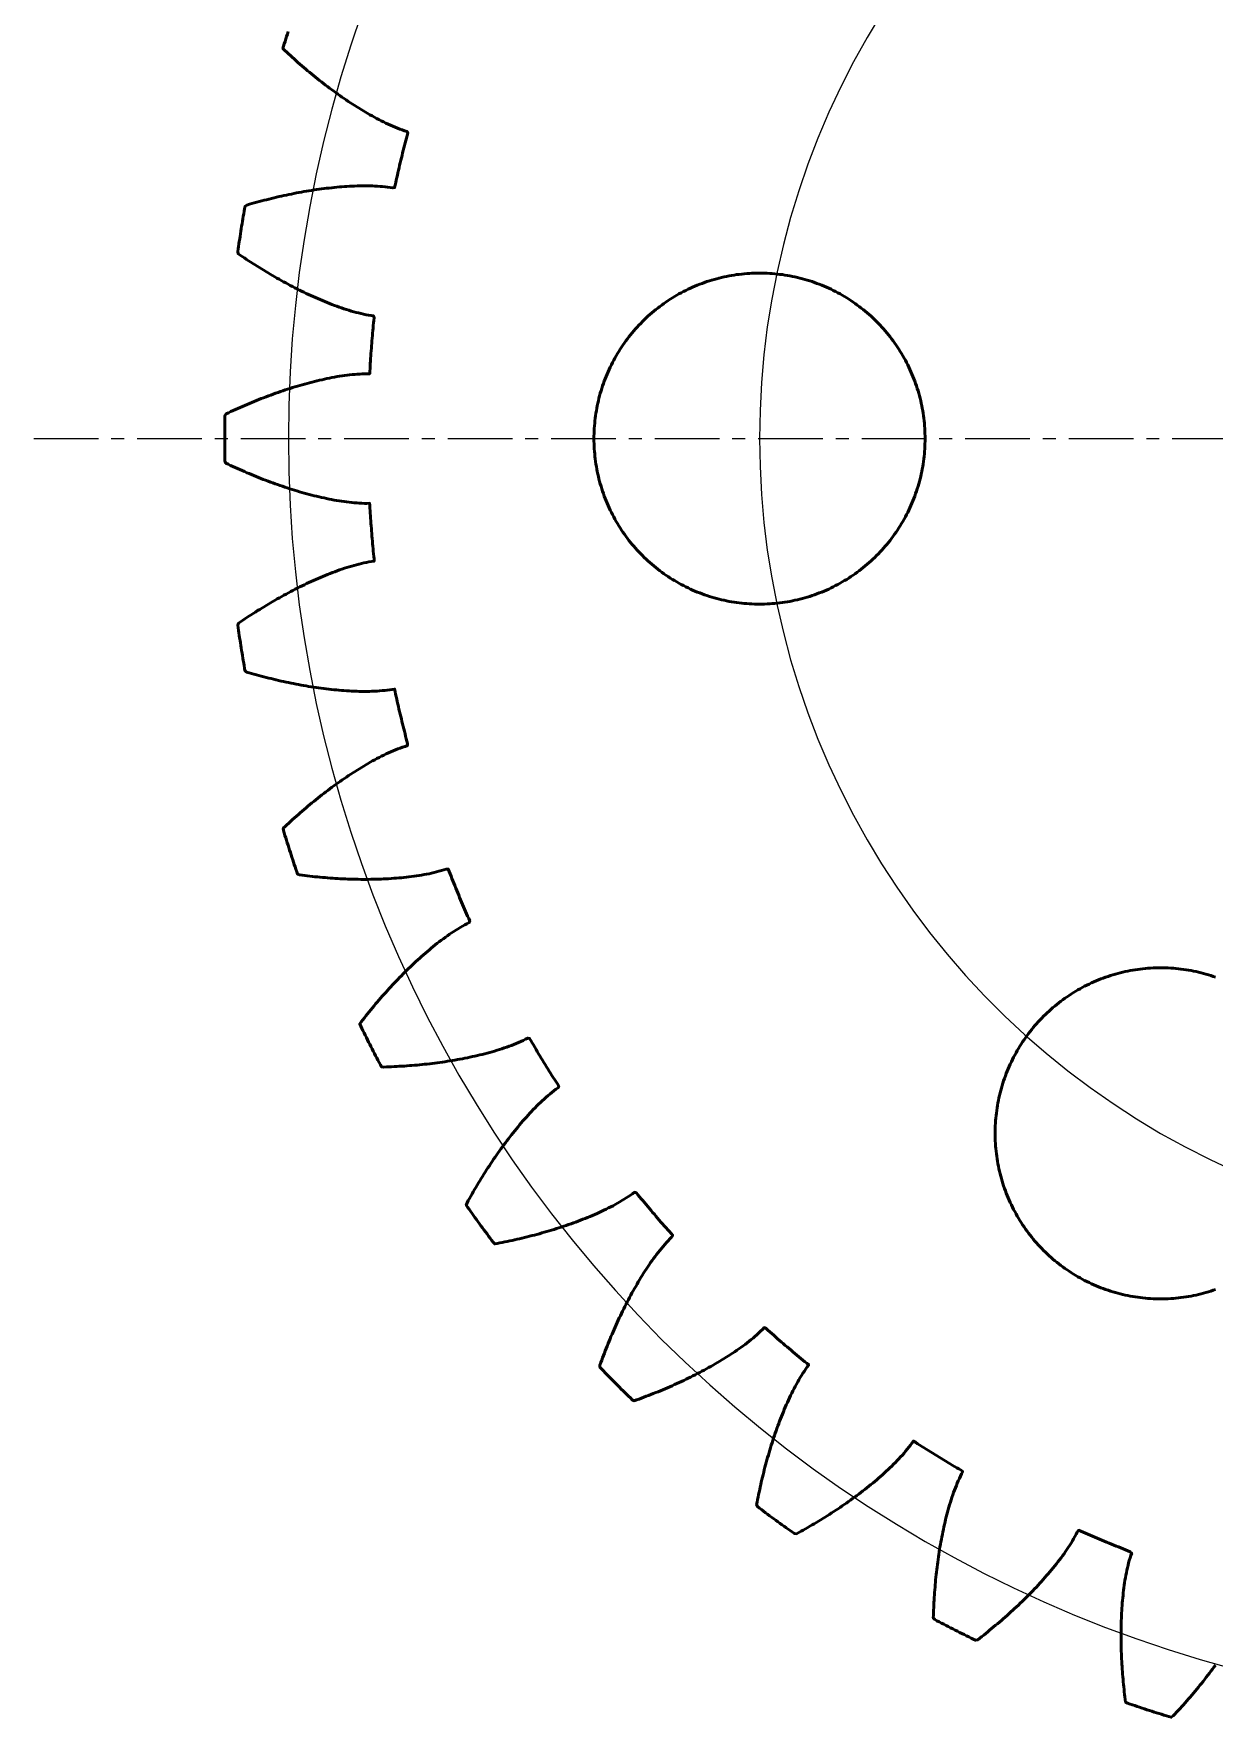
# Model space of a CAD drawing. Header units: millimetres. Extents: x 0 to 420, y 0 to 297.
# Drawn here: x 160 to 183.18, y 99.89 to 132.95 of the extents above; entities that cross this region are included whole.
import ezdxf

# ---------------------------------------------------------------- set-up
doc = ezdxf.new("R2010")
doc.units = ezdxf.units.MM
doc.linetypes.add('CENTER', pattern=[5.08, 3.175, -0.635, 0.635, -0.635])
doc.layers.add('AXIS', color=1, linetype='CENTER', lineweight=18)
doc.layers.add('VIS', color=7, linetype='CONTINUOUS', lineweight=50)

msp = doc.modelspace()

# ---------------------------------------------------------------- linework, layer by layer
at = {"layer": 'AXIS', "ltscale": 0.4}
for points in [[(166.434, 133.345), (166.224, 132.725), (166.03, 132.1), (165.852, 131.47), (165.691, 130.836), (165.546, 130.198), (165.419, 129.556), (165.308, 128.911), (165.214, 128.263), (165.137, 127.613), (165.077, 126.961), (165.034, 126.308), (165.009, 125.654), (165, 125), (165.009, 124.346), (165.034, 123.692), (165.077, 123.039), (165.137, 122.387), (165.214, 121.737), (165.308, 121.089), (165.419, 120.444), (165.546, 119.802), (165.691, 119.164), (165.852, 118.53), (166.03, 117.9), (166.224, 117.275), (166.434, 116.655), (166.66, 116.041), (166.903, 115.433), (167.161, 114.832), (167.435, 114.237), (167.725, 113.65), (168.03, 113.071), (168.349, 112.5), (168.684, 111.938), (169.033, 111.384), (169.397, 110.84), (169.775, 110.305), (170.166, 109.781), (170.571, 109.267), (170.99, 108.764), (171.421, 108.272), (171.866, 107.791), (172.322, 107.322), (172.791, 106.866), (173.272, 106.421), (173.764, 105.99), (174.267, 105.571), (174.781, 105.166), (175.305, 104.775), (175.84, 104.397), (176.384, 104.033), (176.938, 103.684), (177.5, 103.349), (178.071, 103.03), (178.65, 102.725), (179.237, 102.435), (179.832, 102.161), (180.433, 101.903), (181.041, 101.66), (181.655, 101.434), (182.275, 101.224), (182.9, 101.03), (183.53, 100.852)], [(176.643, 133.346), (176.36, 132.875), (176.094, 132.394), (175.844, 131.904), (175.612, 131.406), (175.397, 130.9), (175.2, 130.387), (175.021, 129.867), (174.86, 129.341), (174.718, 128.81), (174.594, 128.275), (174.489, 127.735), (174.403, 127.192), (174.336, 126.646), (174.288, 126.099), (174.26, 125.55), (174.25, 125), (174.26, 124.45), (174.288, 123.901), (174.336, 123.354), (174.403, 122.808), (174.489, 122.265), (174.594, 121.725), (174.718, 121.19), (174.86, 120.659), (175.021, 120.133), (175.2, 119.613), (175.397, 119.1), (175.612, 118.594), (175.844, 118.096), (176.094, 117.606), (176.36, 117.125), (176.643, 116.654), (176.943, 116.193), (177.258, 115.742), (177.589, 115.303), (177.935, 114.876), (178.295, 114.461), (178.67, 114.059), (179.059, 113.67), (179.461, 113.295), (179.876, 112.935), (180.303, 112.589), (180.742, 112.258), (181.193, 111.943), (181.654, 111.643), (182.125, 111.36), (182.606, 111.094), (183.096, 110.844), (183.594, 110.612)], [(160, 125), (220, 125)]]:
    msp.add_lwpolyline(points, dxfattribs=at)
at = {"layer": 'VIS'}
for points in [[(164.995, 132.99), (164.98, 132.942), (164.965, 132.894), (164.95, 132.847), (164.935, 132.799), (164.92, 132.751), (164.906, 132.703), (164.894, 132.656), (164.93, 132.622), (164.967, 132.588), (165.004, 132.554), (165.04, 132.52), (165.077, 132.486), (165.115, 132.453), (165.152, 132.419), (165.189, 132.386), (165.227, 132.353), (165.265, 132.321), (165.302, 132.288), (165.34, 132.255), (165.379, 132.223), (165.417, 132.191), (165.455, 132.159), (165.494, 132.127), (165.533, 132.096), (165.572, 132.065), (165.611, 132.033), (165.65, 132.003), (165.69, 131.972), (165.729, 131.941), (165.769, 131.911), (165.809, 131.881), (165.849, 131.851), (165.89, 131.822), (165.93, 131.792), (165.971, 131.763), (166.011, 131.734), (166.052, 131.705), (166.094, 131.677), (166.135, 131.649), (166.176, 131.621), (166.218, 131.593), (166.26, 131.566), (166.302, 131.539), (166.344, 131.512), (166.387, 131.486), (166.429, 131.46), (166.472, 131.434), (166.515, 131.408), (166.558, 131.383), (166.602, 131.358), (166.645, 131.334), (166.689, 131.309), (166.733, 131.286), (166.777, 131.262), (166.822, 131.24), (166.867, 131.218), (166.912, 131.196), (166.957, 131.175), (167.003, 131.154), (167.048, 131.134), (167.094, 131.115), (167.141, 131.096), (167.188, 131.078), (167.234, 131.061), (167.282, 131.044), (167.33, 131.03), (167.343, 130.997), (167.33, 130.949), (167.317, 130.9), (167.305, 130.852), (167.292, 130.804), (167.28, 130.755), (167.268, 130.707), (167.256, 130.658), (167.244, 130.61), (167.232, 130.561), (167.22, 130.513), (167.208, 130.464), (167.197, 130.415), (167.185, 130.367), (167.174, 130.318), (167.162, 130.269), (167.151, 130.22), (167.14, 130.172), (167.129, 130.123), (167.118, 130.074), (167.108, 130.025), (167.097, 129.976), (167.086, 129.928), (167.048, 129.922), (166.998, 129.93), (166.949, 129.937), (166.899, 129.943), (166.849, 129.947), (166.8, 129.952), (166.75, 129.955), (166.7, 129.958), (166.65, 129.96), (166.6, 129.962), (166.55, 129.963), (166.5, 129.963), (166.45, 129.963), (166.4, 129.962), (166.35, 129.961), (166.3, 129.959), (166.25, 129.957), (166.2, 129.954), (166.15, 129.951), (166.1, 129.948), (166.05, 129.944), (166.001, 129.94), (165.951, 129.935), (165.901, 129.931), (165.851, 129.926), (165.802, 129.92), (165.752, 129.914), (165.702, 129.908), (165.653, 129.902), (165.603, 129.895), (165.554, 129.888), (165.504, 129.881), (165.455, 129.873), (165.405, 129.865), (165.356, 129.857), (165.307, 129.849), (165.258, 129.84), (165.208, 129.831), (165.159, 129.822), (165.11, 129.812), (165.061, 129.802), (165.012, 129.792), (164.963, 129.782), (164.914, 129.772), (164.865, 129.761), (164.817, 129.75), (164.768, 129.739), (164.719, 129.727), (164.671, 129.715), (164.622, 129.703), (164.574, 129.691), (164.525, 129.679), (164.477, 129.666), (164.429, 129.653), (164.38, 129.64), (164.332, 129.627), (164.284, 129.613), (164.236, 129.6), (164.188, 129.586), (164.15, 129.563), (164.141, 129.514), (164.132, 129.464), (164.124, 129.415), (164.116, 129.366), (164.107, 129.317), (164.099, 129.267), (164.091, 129.218), (164.083, 129.169), (164.075, 129.119), (164.067, 129.07), (164.06, 129.02), (164.052, 128.971), (164.045, 128.922), (164.037, 128.872), (164.03, 128.823), (164.023, 128.773), (164.015, 128.724), (164.008, 128.674), (164.013, 128.63), (164.054, 128.601), (164.095, 128.573), (164.137, 128.546), (164.179, 128.518), (164.22, 128.491), (164.262, 128.463), (164.304, 128.436), (164.347, 128.409), (164.389, 128.383), (164.431, 128.356), (164.474, 128.33), (164.517, 128.304), (164.559, 128.278), (164.602, 128.252), (164.645, 128.227), (164.688, 128.202), (164.732, 128.177), (164.775, 128.152), (164.819, 128.127), (164.862, 128.103), (164.906, 128.079), (164.95, 128.055), (164.994, 128.031), (165.038, 128.008), (165.083, 127.985), (165.127, 127.962), (165.172, 127.939), (165.216, 127.917), (165.261, 127.895), (165.306, 127.873), (165.351, 127.851), (165.397, 127.83), (165.442, 127.809), (165.487, 127.788), (165.533, 127.768), (165.579, 127.748), (165.625, 127.728), (165.671, 127.709), (165.717, 127.69), (165.763, 127.671), (165.81, 127.652), (165.856, 127.634), (165.903, 127.616), (165.95, 127.599), (165.997, 127.582), (166.044, 127.566), (166.092, 127.55), (166.139, 127.534), (166.187, 127.52), (166.235, 127.505), (166.283, 127.492), (166.331, 127.479), (166.38, 127.466), (166.428, 127.454), (166.477, 127.443), (166.526, 127.433), (166.575, 127.423), (166.624, 127.415), (166.674, 127.409), (166.683, 127.37), (166.678, 127.321), (166.673, 127.271), (166.668, 127.221), (166.663, 127.171), (166.659, 127.121), (166.654, 127.072), (166.65, 127.022), (166.646, 126.972), (166.641, 126.922), (166.637, 126.872), (166.633, 126.822), (166.63, 126.773), (166.626, 126.723), (166.622, 126.673), (166.619, 126.623), (166.615, 126.573), (166.612, 126.523), (166.609, 126.473), (166.606, 126.423), (166.603, 126.374), (166.6, 126.324), (166.597, 126.274), (166.552, 126.272), (166.502, 126.271), (166.452, 126.27), (166.402, 126.267), (166.352, 126.264), (166.302, 126.261), (166.252, 126.256), (166.202, 126.251), (166.153, 126.245), (166.103, 126.239), (166.054, 126.232), (166.004, 126.224), (165.955, 126.216), (165.906, 126.208), (165.856, 126.198), (165.807, 126.189), (165.758, 126.179), (165.71, 126.168), (165.661, 126.157), (165.612, 126.146), (165.563, 126.135), (165.515, 126.123), (165.466, 126.11), (165.418, 126.098), (165.37, 126.085), (165.321, 126.072), (165.273, 126.058), (165.225, 126.044), (165.177, 126.03), (165.129, 126.016), (165.082, 126.001), (165.034, 125.986), (164.986, 125.971), (164.939, 125.955), (164.891, 125.939), (164.844, 125.923), (164.797, 125.907), (164.75, 125.89), (164.703, 125.873), (164.656, 125.856), (164.609, 125.839), (164.562, 125.821), (164.515, 125.803), (164.469, 125.785), (164.422, 125.767), (164.376, 125.749), (164.329, 125.73), (164.283, 125.711), (164.237, 125.692), (164.191, 125.672), (164.145, 125.652), (164.099, 125.633), (164.053, 125.612), (164.007, 125.592), (163.962, 125.572), (163.916, 125.551), (163.871, 125.53), (163.826, 125.509), (163.78, 125.488), (163.754, 125.454), (163.753, 125.404), (163.752, 125.354), (163.752, 125.304), (163.751, 125.254), (163.751, 125.204), (163.75, 125.154), (163.75, 125.104), (163.75, 125.054), (163.75, 125.004), (163.75, 124.954), (163.75, 124.904), (163.75, 124.854), (163.751, 124.804), (163.751, 124.754), (163.752, 124.704), (163.752, 124.654), (163.753, 124.604), (163.754, 124.554), (163.773, 124.516), (163.818, 124.495), (163.863, 124.473), (163.909, 124.453), (163.954, 124.432), (164, 124.411), (164.045, 124.391), (164.091, 124.371), (164.137, 124.351), (164.183, 124.331), (164.229, 124.312), (164.275, 124.292), (164.322, 124.273), (164.368, 124.255), (164.414, 124.236), (164.461, 124.218), (164.507, 124.2), (164.554, 124.182), (164.601, 124.164), (164.648, 124.147), (164.695, 124.129), (164.742, 124.112), (164.789, 124.096), (164.836, 124.079), (164.883, 124.063), (164.931, 124.047), (164.978, 124.032), (165.026, 124.016), (165.074, 124.001), (165.121, 123.987), (165.169, 123.972), (165.217, 123.958), (165.265, 123.944), (165.313, 123.93), (165.362, 123.917), (165.41, 123.904), (165.458, 123.892), (165.507, 123.879), (165.555, 123.867), (165.604, 123.856), (165.653, 123.844), (165.701, 123.834), (165.75, 123.823), (165.799, 123.813), (165.848, 123.803), (165.897, 123.794), (165.947, 123.785), (165.996, 123.777), (166.045, 123.769), (166.095, 123.762), (166.144, 123.756), (166.194, 123.75), (166.244, 123.745), (166.294, 123.74), (166.343, 123.736), (166.393, 123.733), (166.443, 123.731), (166.493, 123.729), (166.543, 123.728), (166.593, 123.731), (166.599, 123.685), (166.602, 123.635), (166.605, 123.585), (166.608, 123.535), (166.612, 123.485), (166.615, 123.435), (166.618, 123.385), (166.622, 123.335), (166.625, 123.286), (166.629, 123.236), (166.633, 123.186), (166.637, 123.136), (166.641, 123.086), (166.645, 123.036), (166.649, 122.987), (166.653, 122.937), (166.658, 122.887), (166.663, 122.837), (166.667, 122.787), (166.672, 122.738), (166.677, 122.688), (166.682, 122.638), (166.682, 122.592), (166.633, 122.587), (166.583, 122.578), (166.534, 122.569), (166.485, 122.558), (166.437, 122.547), (166.388, 122.536), (166.339, 122.524), (166.291, 122.511), (166.243, 122.497), (166.195, 122.483), (166.147, 122.468), (166.1, 122.453), (166.052, 122.437), (166.005, 122.421), (165.958, 122.404), (165.911, 122.387), (165.864, 122.369), (165.818, 122.351), (165.771, 122.332), (165.725, 122.314), (165.679, 122.295), (165.633, 122.275), (165.587, 122.255), (165.541, 122.235), (165.495, 122.215), (165.45, 122.194), (165.404, 122.173), (165.359, 122.152), (165.314, 122.131), (165.269, 122.109), (165.224, 122.087), (165.179, 122.065), (165.135, 122.042), (165.09, 122.019), (165.046, 121.996), (165.002, 121.973), (164.957, 121.949), (164.913, 121.925), (164.87, 121.901), (164.826, 121.877), (164.782, 121.852), (164.739, 121.827), (164.696, 121.802), (164.652, 121.777), (164.609, 121.752), (164.566, 121.726), (164.524, 121.7), (164.481, 121.674), (164.438, 121.648), (164.396, 121.622), (164.354, 121.595), (164.311, 121.568), (164.269, 121.541), (164.227, 121.514), (164.186, 121.487), (164.144, 121.459), (164.102, 121.431), (164.061, 121.403), (164.02, 121.375), (164.007, 121.334), (164.014, 121.285), (164.021, 121.235), (164.029, 121.186), (164.036, 121.136), (164.043, 121.087), (164.051, 121.037), (164.058, 120.988), (164.066, 120.938), (164.074, 120.889), (164.082, 120.84), (164.09, 120.79), (164.098, 120.741), (164.106, 120.692), (164.114, 120.642), (164.123, 120.593), (164.131, 120.544), (164.14, 120.495), (164.148, 120.445), (164.18, 120.417), (164.228, 120.403), (164.276, 120.389), (164.324, 120.375), (164.372, 120.362), (164.42, 120.349), (164.469, 120.336), (164.517, 120.323), (164.566, 120.311), (164.614, 120.299), (164.663, 120.287), (164.711, 120.275), (164.76, 120.263), (164.809, 120.252), (164.857, 120.241), (164.906, 120.23), (164.955, 120.22), (165.004, 120.209), (165.053, 120.199), (165.102, 120.189), (165.151, 120.18), (165.2, 120.171), (165.249, 120.161), (165.299, 120.153), (165.348, 120.144), (165.397, 120.136), (165.446, 120.128), (165.496, 120.12), (165.545, 120.113), (165.595, 120.106), (165.644, 120.099), (165.694, 120.093), (165.744, 120.087), (165.793, 120.081), (165.843, 120.075), (165.893, 120.07), (165.942, 120.065), (165.992, 120.061), (166.042, 120.057), (166.092, 120.053), (166.142, 120.049), (166.192, 120.046), (166.242, 120.044), (166.292, 120.041), (166.342, 120.039), (166.392, 120.038), (166.442, 120.037), (166.492, 120.037), (166.542, 120.037), (166.592, 120.038), (166.641, 120.039), (166.691, 120.042), (166.741, 120.044), (166.791, 120.048), (166.841, 120.052), (166.891, 120.057), (166.941, 120.062), (166.99, 120.068), (167.04, 120.076), (167.085, 120.081), (167.095, 120.032), (167.106, 119.983), (167.117, 119.934), (167.127, 119.885), (167.138, 119.836), (167.149, 119.788), (167.161, 119.739), (167.172, 119.69), (167.183, 119.642), (167.195, 119.593), (167.206, 119.544), (167.218, 119.496), (167.23, 119.447), (167.242, 119.398), (167.254, 119.35), (167.266, 119.301), (167.278, 119.253), (167.29, 119.204), (167.303, 119.156), (167.315, 119.108), (167.328, 119.059), (167.341, 119.011), (167.338, 118.972), (167.29, 118.958), (167.242, 118.942), (167.195, 118.925), (167.149, 118.907), (167.102, 118.888), (167.056, 118.869), (167.01, 118.849), (166.965, 118.829), (166.919, 118.808), (166.874, 118.786), (166.829, 118.764), (166.785, 118.741), (166.74, 118.718), (166.696, 118.695), (166.652, 118.671), (166.609, 118.646), (166.565, 118.621), (166.522, 118.596), (166.479, 118.571), (166.436, 118.545), (166.394, 118.519), (166.351, 118.492), (166.309, 118.465), (166.267, 118.438), (166.225, 118.411), (166.183, 118.384), (166.142, 118.356), (166.101, 118.328), (166.059, 118.299), (166.018, 118.271), (165.977, 118.242), (165.937, 118.213), (165.896, 118.183), (165.856, 118.154), (165.816, 118.124), (165.776, 118.094), (165.736, 118.064), (165.696, 118.033), (165.657, 118.003), (165.618, 117.972), (165.578, 117.941), (165.539, 117.909), (165.501, 117.878), (165.462, 117.846), (165.423, 117.814), (165.385, 117.782), (165.347, 117.75), (165.309, 117.718), (165.271, 117.685), (165.233, 117.652), (165.196, 117.619), (165.158, 117.586), (165.121, 117.553), (165.084, 117.519), (165.047, 117.486), (165.01, 117.452), (164.973, 117.418), (164.937, 117.384), (164.9, 117.35), (164.903, 117.305), (164.918, 117.257), (164.933, 117.209), (164.948, 117.161), (164.963, 117.114), (164.978, 117.066), (164.993, 117.018), (165.008, 116.971), (165.023, 116.923), (165.039, 116.876), (165.054, 116.828), (165.07, 116.781), (165.086, 116.733), (165.102, 116.686), (165.117, 116.638), (165.133, 116.591), (165.149, 116.544), (165.166, 116.496), (165.182, 116.449), (165.223, 116.433), (165.273, 116.426), (165.323, 116.42), (165.372, 116.415), (165.422, 116.409), (165.472, 116.404), (165.521, 116.399), (165.571, 116.394), (165.621, 116.389), (165.671, 116.385), (165.721, 116.38), (165.77, 116.376), (165.82, 116.373), (165.87, 116.369), (165.92, 116.366), (165.97, 116.363), (166.02, 116.36), (166.07, 116.358), (166.12, 116.355), (166.17, 116.353), (166.22, 116.352), (166.27, 116.35), (166.32, 116.349), (166.37, 116.348), (166.42, 116.347), (166.47, 116.347), (166.52, 116.347), (166.57, 116.347), (166.62, 116.348), (166.67, 116.349), (166.72, 116.35), (166.77, 116.351), (166.82, 116.353), (166.87, 116.355), (166.919, 116.357), (166.969, 116.36), (167.019, 116.363), (167.069, 116.367), (167.119, 116.37), (167.169, 116.374), (167.219, 116.379), (167.268, 116.384), (167.318, 116.389), (167.368, 116.394), (167.418, 116.401), (167.467, 116.407), (167.517, 116.414), (167.566, 116.422), (167.615, 116.43), (167.665, 116.439), (167.714, 116.448), (167.763, 116.458), (167.812, 116.469), (167.86, 116.48), (167.909, 116.492), (167.957, 116.505), (168.005, 116.518), (168.053, 116.532), (168.101, 116.548), (168.139, 116.548), (168.158, 116.502), (168.176, 116.455), (168.194, 116.409), (168.212, 116.362), (168.231, 116.316), (168.249, 116.269), (168.268, 116.223), (168.287, 116.176), (168.306, 116.13), (168.325, 116.084), (168.344, 116.038), (168.363, 115.991), (168.382, 115.945), (168.402, 115.899), (168.421, 115.853), (168.441, 115.807), (168.46, 115.761), (168.48, 115.715), (168.5, 115.669), (168.52, 115.623), (168.54, 115.578), (168.56, 115.532), (168.552, 115.497), (168.507, 115.476), (168.463, 115.452), (168.419, 115.428), (168.376, 115.403), (168.333, 115.377), (168.29, 115.351), (168.248, 115.324), (168.206, 115.296), (168.165, 115.268), (168.124, 115.24), (168.083, 115.211), (168.043, 115.182), (168.002, 115.152), (167.963, 115.121), (167.923, 115.091), (167.884, 115.06), (167.845, 115.028), (167.806, 114.997), (167.768, 114.965), (167.73, 114.932), (167.692, 114.9), (167.654, 114.867), (167.617, 114.834), (167.579, 114.801), (167.542, 114.767), (167.505, 114.733), (167.469, 114.699), (167.432, 114.665), (167.396, 114.631), (167.36, 114.596), (167.324, 114.561), (167.289, 114.526), (167.253, 114.49), (167.218, 114.455), (167.183, 114.419), (167.148, 114.383), (167.114, 114.347), (167.079, 114.311), (167.045, 114.274), (167.011, 114.238), (166.978, 114.201), (166.944, 114.164), (166.911, 114.126), (166.877, 114.089), (166.844, 114.052), (166.811, 114.014), (166.779, 113.976), (166.746, 113.938), (166.714, 113.9), (166.682, 113.862), (166.65, 113.823), (166.618, 113.784), (166.587, 113.746), (166.555, 113.707), (166.524, 113.668), (166.493, 113.629), (166.462, 113.589), (166.431, 113.55), (166.401, 113.51), (166.42, 113.466), (166.442, 113.421), (166.464, 113.376), (166.486, 113.331), (166.508, 113.286), (166.531, 113.242), (166.553, 113.197), (166.576, 113.152), (166.598, 113.108), (166.621, 113.063), (166.644, 113.019), (166.667, 112.974), (166.69, 112.93), (166.713, 112.885), (166.736, 112.841), (166.759, 112.797), (166.782, 112.752), (166.806, 112.708), (166.829, 112.664), (166.877, 112.662), (166.927, 112.664), (166.977, 112.666), (167.027, 112.668), (167.077, 112.67), (167.127, 112.673), (167.177, 112.676), (167.227, 112.679), (167.277, 112.682), (167.327, 112.685), (167.377, 112.689), (167.426, 112.693), (167.476, 112.697), (167.526, 112.701), (167.576, 112.706), (167.626, 112.711), (167.675, 112.716), (167.725, 112.721), (167.775, 112.727), (167.824, 112.733), (167.874, 112.739), (167.924, 112.746), (167.973, 112.752), (168.023, 112.759), (168.072, 112.766), (168.122, 112.774), (168.171, 112.782), (168.22, 112.79), (168.27, 112.798), (168.319, 112.807), (168.368, 112.816), (168.417, 112.825), (168.466, 112.835), (168.515, 112.845), (168.564, 112.855), (168.613, 112.866), (168.662, 112.876), (168.711, 112.888), (168.759, 112.899), (168.808, 112.911), (168.856, 112.923), (168.905, 112.936), (168.953, 112.949), (169.001, 112.962), (169.049, 112.976), (169.097, 112.991), (169.145, 113.005), (169.192, 113.021), (169.24, 113.037), (169.287, 113.053), (169.334, 113.07), (169.381, 113.088), (169.427, 113.106), (169.474, 113.125), (169.52, 113.144), (169.565, 113.165), (169.611, 113.185), (169.656, 113.207), (169.7, 113.231), (169.735, 113.225), (169.76, 113.182), (169.786, 113.139), (169.811, 113.096), (169.836, 113.052), (169.862, 113.009), (169.887, 112.967), (169.913, 112.924), (169.939, 112.881), (169.965, 112.838), (169.991, 112.795), (170.017, 112.753), (170.043, 112.71), (170.069, 112.668), (170.096, 112.625), (170.122, 112.583), (170.149, 112.54), (170.175, 112.498), (170.202, 112.456), (170.229, 112.413), (170.256, 112.371), (170.283, 112.329), (170.31, 112.287), (170.295, 112.254), (170.254, 112.226), (170.214, 112.195), (170.175, 112.164), (170.136, 112.132), (170.098, 112.1), (170.06, 112.068), (170.023, 112.034), (169.986, 112.001), (169.95, 111.966), (169.914, 111.932), (169.878, 111.897), (169.843, 111.861), (169.808, 111.825), (169.773, 111.789), (169.739, 111.753), (169.705, 111.716), (169.672, 111.679), (169.639, 111.641), (169.606, 111.604), (169.573, 111.566), (169.541, 111.528), (169.509, 111.489), (169.477, 111.451), (169.445, 111.412), (169.414, 111.373), (169.383, 111.334), (169.352, 111.295), (169.321, 111.255), (169.291, 111.215), (169.261, 111.175), (169.231, 111.135), (169.202, 111.095), (169.172, 111.054), (169.143, 111.014), (169.114, 110.973), (169.086, 110.932), (169.057, 110.891), (169.029, 110.85), (169.001, 110.808), (168.973, 110.767), (168.946, 110.725), (168.918, 110.683), (168.891, 110.641), (168.864, 110.599), (168.837, 110.557), (168.811, 110.514), (168.785, 110.472), (168.759, 110.429), (168.733, 110.386), (168.707, 110.343), (168.681, 110.3), (168.656, 110.257), (168.631, 110.214), (168.606, 110.171), (168.581, 110.127), (168.557, 110.084), (168.533, 110.04), (168.508, 109.996), (168.491, 109.953), (168.52, 109.912), (168.548, 109.871), (168.577, 109.83), (168.606, 109.789), (168.635, 109.748), (168.664, 109.708), (168.693, 109.667), (168.723, 109.627), (168.752, 109.586), (168.781, 109.546), (168.811, 109.505), (168.84, 109.465), (168.87, 109.425), (168.9, 109.385), (168.93, 109.344), (168.959, 109.304), (168.989, 109.264), (169.019, 109.224), (169.052, 109.19), (169.101, 109.199), (169.15, 109.208), (169.199, 109.218), (169.248, 109.228), (169.297, 109.238), (169.346, 109.248), (169.395, 109.259), (169.443, 109.27), (169.492, 109.281), (169.541, 109.292), (169.59, 109.304), (169.638, 109.315), (169.687, 109.327), (169.735, 109.339), (169.784, 109.352), (169.832, 109.364), (169.88, 109.377), (169.929, 109.39), (169.977, 109.404), (170.025, 109.417), (170.073, 109.431), (170.121, 109.445), (170.169, 109.46), (170.217, 109.474), (170.264, 109.489), (170.312, 109.505), (170.359, 109.52), (170.407, 109.536), (170.454, 109.552), (170.501, 109.568), (170.549, 109.585), (170.596, 109.602), (170.643, 109.619), (170.689, 109.637), (170.736, 109.654), (170.783, 109.673), (170.829, 109.691), (170.876, 109.71), (170.922, 109.729), (170.968, 109.748), (171.014, 109.768), (171.06, 109.788), (171.105, 109.808), (171.151, 109.829), (171.196, 109.851), (171.241, 109.872), (171.286, 109.895), (171.33, 109.917), (171.375, 109.94), (171.419, 109.964), (171.462, 109.988), (171.506, 110.013), (171.549, 110.039), (171.592, 110.065), (171.634, 110.091), (171.676, 110.118), (171.717, 110.146), (171.759, 110.175), (171.798, 110.205), (171.832, 110.193), (171.864, 110.154), (171.896, 110.116), (171.927, 110.077), (171.959, 110.039), (171.991, 110), (172.023, 109.962), (172.055, 109.923), (172.088, 109.885), (172.12, 109.847), (172.152, 109.809), (172.185, 109.771), (172.217, 109.733), (172.25, 109.695), (172.282, 109.657), (172.315, 109.619), (172.348, 109.582), (172.381, 109.544), (172.414, 109.506), (172.447, 109.469), (172.48, 109.432), (172.514, 109.394), (172.547, 109.357), (172.525, 109.323), (172.489, 109.288), (172.455, 109.251), (172.421, 109.214), (172.388, 109.177), (172.356, 109.139), (172.323, 109.101), (172.292, 109.062), (172.261, 109.023), (172.23, 108.983), (172.2, 108.943), (172.17, 108.903), (172.141, 108.863), (172.112, 108.822), (172.084, 108.781), (172.056, 108.739), (172.029, 108.697), (172.001, 108.655), (171.974, 108.613), (171.948, 108.571), (171.922, 108.528), (171.896, 108.486), (171.87, 108.443), (171.845, 108.4), (171.82, 108.356), (171.795, 108.313), (171.77, 108.269), (171.746, 108.226), (171.722, 108.182), (171.698, 108.138), (171.675, 108.093), (171.652, 108.049), (171.629, 108.005), (171.606, 107.96), (171.584, 107.915), (171.562, 107.871), (171.54, 107.826), (171.518, 107.78), (171.497, 107.735), (171.476, 107.69), (171.455, 107.645), (171.434, 107.599), (171.414, 107.553), (171.394, 107.508), (171.374, 107.462), (171.354, 107.416), (171.334, 107.37), (171.315, 107.324), (171.296, 107.277), (171.277, 107.231), (171.259, 107.185), (171.24, 107.138), (171.222, 107.092), (171.204, 107.045), (171.186, 106.998), (171.169, 106.952), (171.151, 106.905), (171.134, 106.858), (171.117, 106.811), (171.116, 106.767), (171.151, 106.731), (171.185, 106.695), (171.22, 106.659), (171.255, 106.624), (171.29, 106.588), (171.325, 106.552), (171.361, 106.517), (171.396, 106.481), (171.431, 106.446), (171.466, 106.41), (171.502, 106.375), (171.537, 106.34), (171.573, 106.305), (171.609, 106.27), (171.644, 106.235), (171.68, 106.2), (171.716, 106.165), (171.752, 106.13), (171.791, 106.11), (171.838, 106.127), (171.885, 106.144), (171.932, 106.161), (171.979, 106.179), (172.026, 106.197), (172.072, 106.214), (172.119, 106.233), (172.165, 106.251), (172.212, 106.269), (172.258, 106.288), (172.304, 106.307), (172.351, 106.326), (172.397, 106.346), (172.443, 106.365), (172.488, 106.385), (172.534, 106.405), (172.58, 106.426), (172.626, 106.446), (172.671, 106.467), (172.716, 106.488), (172.762, 106.509), (172.807, 106.531), (172.852, 106.553), (172.897, 106.575), (172.941, 106.597), (172.986, 106.619), (173.031, 106.642), (173.075, 106.665), (173.119, 106.689), (173.163, 106.712), (173.207, 106.736), (173.251, 106.76), (173.295, 106.785), (173.338, 106.809), (173.382, 106.834), (173.425, 106.859), (173.468, 106.885), (173.51, 106.911), (173.553, 106.937), (173.596, 106.963), (173.638, 106.99), (173.68, 107.017), (173.722, 107.045), (173.763, 107.072), (173.805, 107.1), (173.846, 107.129), (173.886, 107.158), (173.927, 107.188), (173.967, 107.217), (174.006, 107.248), (174.046, 107.279), (174.085, 107.31), (174.123, 107.342), (174.161, 107.374), (174.199, 107.407), (174.236, 107.441), (174.272, 107.475), (174.309, 107.51), (174.342, 107.547), (174.379, 107.527), (174.416, 107.494), (174.453, 107.461), (174.491, 107.428), (174.528, 107.395), (174.566, 107.362), (174.604, 107.329), (174.641, 107.296), (174.679, 107.263), (174.717, 107.231), (174.755, 107.198), (174.793, 107.166), (174.831, 107.133), (174.869, 107.101), (174.907, 107.069), (174.946, 107.037), (174.984, 107.004), (175.022, 106.973), (175.061, 106.941), (175.1, 106.909), (175.138, 106.877), (175.177, 106.845), (175.216, 106.814), (175.187, 106.775), (175.158, 106.735), (175.13, 106.693), (175.102, 106.651), (175.076, 106.609), (175.049, 106.567), (175.024, 106.524), (174.999, 106.481), (174.974, 106.437), (174.95, 106.393), (174.927, 106.349), (174.904, 106.304), (174.882, 106.26), (174.86, 106.215), (174.838, 106.17), (174.817, 106.124), (174.796, 106.079), (174.776, 106.033), (174.756, 105.987), (174.737, 105.941), (174.718, 105.895), (174.699, 105.849), (174.68, 105.802), (174.662, 105.756), (174.644, 105.709), (174.626, 105.662), (174.609, 105.615), (174.592, 105.568), (174.575, 105.521), (174.559, 105.474), (174.543, 105.427), (174.527, 105.379), (174.511, 105.332), (174.496, 105.284), (174.481, 105.236), (174.466, 105.189), (174.451, 105.141), (174.437, 105.093), (174.423, 105.045), (174.409, 104.997), (174.396, 104.949), (174.383, 104.9), (174.37, 104.852), (174.357, 104.804), (174.344, 104.755), (174.332, 104.707), (174.32, 104.658), (174.308, 104.61), (174.297, 104.561), (174.285, 104.513), (174.274, 104.464), (174.263, 104.415), (174.253, 104.366), (174.242, 104.317), (174.232, 104.268), (174.222, 104.219), (174.212, 104.17), (174.203, 104.121), (174.193, 104.072), (174.208, 104.032), (174.247, 104.002), (174.288, 103.972), (174.328, 103.942), (174.368, 103.912), (174.408, 103.882), (174.448, 103.853), (174.488, 103.823), (174.529, 103.794), (174.569, 103.764), (174.61, 103.735), (174.65, 103.706), (174.691, 103.676), (174.732, 103.647), (174.772, 103.618), (174.813, 103.589), (174.854, 103.56), (174.895, 103.532), (174.936, 103.503), (174.978, 103.498), (175.022, 103.522), (175.065, 103.547), (175.109, 103.571), (175.153, 103.596), (175.196, 103.621), (175.239, 103.646), (175.282, 103.671), (175.325, 103.696), (175.368, 103.722), (175.411, 103.748), (175.454, 103.774), (175.496, 103.8), (175.539, 103.826), (175.581, 103.853), (175.623, 103.88), (175.665, 103.907), (175.707, 103.934), (175.749, 103.962), (175.791, 103.989), (175.832, 104.017), (175.874, 104.045), (175.915, 104.074), (175.956, 104.102), (175.997, 104.131), (176.037, 104.16), (176.078, 104.189), (176.118, 104.219), (176.159, 104.249), (176.199, 104.279), (176.238, 104.309), (176.278, 104.339), (176.318, 104.37), (176.357, 104.401), (176.396, 104.432), (176.435, 104.464), (176.473, 104.495), (176.512, 104.527), (176.55, 104.56), (176.588, 104.592), (176.626, 104.625), (176.663, 104.658), (176.7, 104.691), (176.737, 104.725), (176.774, 104.759), (176.81, 104.793), (176.846, 104.828), (176.882, 104.863), (176.917, 104.899), (176.952, 104.935), (176.986, 104.971), (177.02, 105.008), (177.054, 105.045), (177.087, 105.082), (177.119, 105.12), (177.151, 105.159), (177.182, 105.198), (177.213, 105.237), (177.243, 105.277), (177.27, 105.319), (177.312, 105.294), (177.354, 105.267), (177.396, 105.24), (177.438, 105.213), (177.48, 105.187), (177.523, 105.16), (177.565, 105.133), (177.607, 105.107), (177.65, 105.08), (177.692, 105.054), (177.735, 105.028), (177.778, 105.002), (177.82, 104.976), (177.863, 104.95), (177.906, 104.924), (177.949, 104.898), (177.992, 104.873), (178.035, 104.847), (178.078, 104.822), (178.121, 104.796), (178.164, 104.771), (178.207, 104.746), (178.241, 104.718), (178.216, 104.675), (178.194, 104.63), (178.173, 104.584), (178.153, 104.539), (178.133, 104.493), (178.114, 104.447), (178.095, 104.4), (178.077, 104.354), (178.06, 104.307), (178.043, 104.26), (178.027, 104.212), (178.012, 104.165), (177.997, 104.117), (177.982, 104.069), (177.968, 104.021), (177.955, 103.973), (177.941, 103.925), (177.929, 103.877), (177.916, 103.828), (177.904, 103.78), (177.892, 103.731), (177.881, 103.682), (177.87, 103.633), (177.859, 103.585), (177.849, 103.536), (177.839, 103.487), (177.829, 103.438), (177.82, 103.389), (177.811, 103.339), (177.802, 103.29), (177.793, 103.241), (177.785, 103.192), (177.777, 103.142), (177.77, 103.093), (177.762, 103.043), (177.755, 102.994), (177.748, 102.944), (177.742, 102.895), (177.736, 102.845), (177.73, 102.796), (177.724, 102.746), (177.718, 102.696), (177.713, 102.646), (177.708, 102.597), (177.703, 102.547), (177.699, 102.497), (177.695, 102.447), (177.691, 102.397), (177.687, 102.348), (177.683, 102.298), (177.68, 102.248), (177.677, 102.198), (177.674, 102.148), (177.671, 102.098), (177.669, 102.048), (177.667, 101.998), (177.665, 101.948), (177.663, 101.898), (177.662, 101.848), (177.69, 101.815), (177.734, 101.792), (177.778, 101.769), (177.822, 101.746), (177.867, 101.722), (177.911, 101.699), (177.956, 101.676), (178, 101.653), (178.045, 101.631), (178.089, 101.608), (178.134, 101.585), (178.178, 101.563), (178.223, 101.54), (178.268, 101.518), (178.312, 101.495), (178.357, 101.473), (178.402, 101.451), (178.447, 101.429), (178.492, 101.407), (178.533, 101.418), (178.573, 101.449), (178.612, 101.48), (178.651, 101.511), (178.691, 101.542), (178.729, 101.573), (178.768, 101.605), (178.807, 101.637), (178.845, 101.669), (178.884, 101.701), (178.922, 101.733), (178.96, 101.765), (178.998, 101.798), (179.036, 101.831), (179.073, 101.864), (179.111, 101.897), (179.148, 101.93), (179.185, 101.964), (179.222, 101.997), (179.259, 102.031), (179.296, 102.065), (179.332, 102.099), (179.368, 102.134), (179.404, 102.169), (179.44, 102.204), (179.476, 102.239), (179.511, 102.274), (179.546, 102.309), (179.581, 102.345), (179.616, 102.381), (179.651, 102.417), (179.685, 102.453), (179.719, 102.49), (179.753, 102.527), (179.787, 102.564), (179.82, 102.601), (179.853, 102.638), (179.886, 102.676), (179.919, 102.714), (179.951, 102.752), (179.983, 102.79), (180.015, 102.829), (180.047, 102.868), (180.078, 102.907), (180.109, 102.946), (180.139, 102.986), (180.169, 103.026), (180.199, 103.066), (180.228, 103.107), (180.257, 103.148), (180.285, 103.189), (180.312, 103.231), (180.34, 103.273), (180.366, 103.315), (180.392, 103.358), (180.417, 103.401), (180.442, 103.444), (180.466, 103.488), (180.489, 103.533), (180.513, 103.568), (180.559, 103.548), (180.604, 103.528), (180.65, 103.508), (180.696, 103.488), (180.742, 103.469), (180.788, 103.449), (180.834, 103.429), (180.88, 103.41), (180.926, 103.39), (180.972, 103.371), (181.018, 103.352), (181.065, 103.333), (181.111, 103.314), (181.157, 103.295), (181.203, 103.276), (181.25, 103.257), (181.296, 103.239), (181.343, 103.22), (181.389, 103.202), (181.436, 103.183), (181.482, 103.165), (181.529, 103.147), (181.556, 103.12), (181.538, 103.073), (181.524, 103.025), (181.51, 102.977), (181.497, 102.929), (181.485, 102.881), (181.473, 102.832), (181.462, 102.783), (181.452, 102.734), (181.443, 102.685), (181.434, 102.636), (181.425, 102.587), (181.417, 102.537), (181.41, 102.488), (181.403, 102.438), (181.397, 102.389), (181.391, 102.339), (181.386, 102.289), (181.381, 102.239), (181.376, 102.19), (181.372, 102.14), (181.368, 102.09), (181.365, 102.04), (181.361, 101.99), (181.358, 101.94), (181.356, 101.89), (181.354, 101.84), (181.352, 101.79), (181.35, 101.741), (181.349, 101.691), (181.348, 101.641), (181.347, 101.591), (181.347, 101.541), (181.347, 101.491), (181.347, 101.441), (181.348, 101.391), (181.349, 101.341), (181.35, 101.291), (181.351, 101.241), (181.353, 101.191), (181.355, 101.141), (181.357, 101.091), (181.359, 101.041), (181.362, 100.991), (181.365, 100.941), (181.368, 100.891), (181.371, 100.841), (181.375, 100.791), (181.379, 100.741), (181.383, 100.692), (181.387, 100.642), (181.392, 100.592), (181.397, 100.542), (181.402, 100.492), (181.407, 100.443), (181.412, 100.393), (181.418, 100.343), (181.424, 100.294), (181.43, 100.244), (181.436, 100.194), (181.476, 100.172), (181.524, 100.156), (181.571, 100.14), (181.619, 100.124), (181.666, 100.108), (181.713, 100.092), (181.761, 100.077), (181.808, 100.061), (181.856, 100.045), (181.903, 100.03), (181.951, 100.015), (181.999, 99.999), (182.046, 99.984), (182.094, 99.969), (182.142, 99.954), (182.189, 99.939), (182.237, 99.924), (182.285, 99.909), (182.333, 99.895), (182.369, 99.921), (182.404, 99.958), (182.438, 99.994), (182.472, 100.031), (182.505, 100.068), (182.539, 100.105), (182.572, 100.142), (182.605, 100.18), (182.638, 100.217), (182.671, 100.255), (182.704, 100.293), (182.737, 100.331), (182.769, 100.369), (182.801, 100.407), (182.833, 100.446), (182.865, 100.484), (182.896, 100.523), (182.928, 100.562), (182.959, 100.601), (182.99, 100.641), (183.02, 100.68), (183.051, 100.72), (183.081, 100.759), (183.112, 100.799), (183.141, 100.839), (183.171, 100.879), (183.201, 100.92)], [(183.205, 108.295), (183.158, 108.279), (183.11, 108.263), (183.062, 108.248), (183.014, 108.234), (182.966, 108.221), (182.918, 108.208), (182.869, 108.196), (182.82, 108.185), (182.771, 108.175), (182.722, 108.165), (182.673, 108.157), (182.624, 108.149), (182.574, 108.141), (182.524, 108.135), (182.475, 108.129), (182.425, 108.124), (182.375, 108.12), (182.325, 108.116), (182.275, 108.114), (182.225, 108.112), (182.175, 108.11), (182.125, 108.11), (182.075, 108.11), (182.025, 108.112), (181.975, 108.114), (181.925, 108.116), (181.875, 108.12), (181.825, 108.124), (181.775, 108.129), (181.726, 108.135), (181.676, 108.141), (181.626, 108.149), (181.577, 108.157), (181.528, 108.165), (181.479, 108.175), (181.43, 108.185), (181.381, 108.196), (181.332, 108.208), (181.284, 108.221), (181.236, 108.234), (181.188, 108.248), (181.14, 108.263), (181.092, 108.279), (181.045, 108.295), (180.998, 108.312), (180.951, 108.33), (180.904, 108.348), (180.858, 108.367), (180.812, 108.387), (180.767, 108.408), (180.721, 108.429), (180.676, 108.451), (180.632, 108.473), (180.587, 108.497), (180.544, 108.521), (180.5, 108.546), (180.457, 108.571), (180.414, 108.597), (180.372, 108.624), (180.33, 108.651), (180.288, 108.679), (180.247, 108.707), (180.207, 108.737), (180.166, 108.767), (180.127, 108.797), (180.087, 108.828), (180.049, 108.86), (180.01, 108.892), (179.973, 108.925), (179.935, 108.958), (179.899, 108.992), (179.863, 109.027), (179.827, 109.062), (179.792, 109.098), (179.757, 109.134), (179.723, 109.171), (179.69, 109.208), (179.657, 109.246), (179.625, 109.284), (179.593, 109.323), (179.562, 109.362), (179.531, 109.402), (179.502, 109.442), (179.472, 109.482), (179.444, 109.523), (179.416, 109.565), (179.388, 109.607), (179.362, 109.649), (179.336, 109.692), (179.31, 109.735), (179.286, 109.779), (179.262, 109.823), (179.238, 109.867), (179.216, 109.911), (179.194, 109.956), (179.172, 110.002), (179.152, 110.047), (179.132, 110.093), (179.113, 110.14), (179.094, 110.186), (179.077, 110.233), (179.06, 110.28), (179.043, 110.327), (179.028, 110.375), (179.013, 110.423), (178.999, 110.471), (178.986, 110.519), (178.973, 110.567), (178.961, 110.616), (178.95, 110.665), (178.94, 110.714), (178.93, 110.763), (178.922, 110.812), (178.913, 110.862), (178.906, 110.911), (178.9, 110.961), (178.894, 111.01), (178.889, 111.06), (178.885, 111.11), (178.881, 111.16), (178.878, 111.21), (178.877, 111.26), (178.875, 111.31), (178.875, 111.36), (178.875, 111.41), (178.877, 111.46), (178.878, 111.51), (178.881, 111.56), (178.885, 111.61), (178.889, 111.66), (178.894, 111.71), (178.9, 111.759), (178.906, 111.809), (178.913, 111.859), (178.922, 111.908), (178.93, 111.957), (178.94, 112.006), (178.95, 112.055), (178.961, 112.104), (178.973, 112.153), (178.986, 112.201), (178.999, 112.25), (179.013, 112.298), (179.028, 112.345), (179.043, 112.393), (179.06, 112.44), (179.077, 112.487), (179.094, 112.534), (179.113, 112.581), (179.132, 112.627), (179.152, 112.673), (179.172, 112.718), (179.194, 112.764), (179.216, 112.809), (179.238, 112.853), (179.262, 112.898), (179.286, 112.942), (179.31, 112.985), (179.336, 113.028), (179.362, 113.071), (179.388, 113.113), (179.416, 113.155), (179.444, 113.197), (179.472, 113.238), (179.502, 113.278), (179.531, 113.319), (179.562, 113.358), (179.593, 113.398), (179.625, 113.436), (179.657, 113.475), (179.69, 113.512), (179.723, 113.55), (179.757, 113.586), (179.792, 113.623), (179.827, 113.658), (179.863, 113.693), (179.899, 113.728), (179.935, 113.762), (179.973, 113.795), (180.01, 113.828), (180.049, 113.86), (180.087, 113.892), (180.127, 113.923), (180.166, 113.954), (180.207, 113.984), (180.247, 114.013), (180.288, 114.041), (180.33, 114.069), (180.372, 114.097), (180.414, 114.123), (180.457, 114.149), (180.5, 114.175), (180.544, 114.199), (180.587, 114.223), (180.632, 114.247), (180.676, 114.269), (180.721, 114.291), (180.767, 114.313), (180.812, 114.333), (180.858, 114.353), (180.904, 114.372), (180.951, 114.391), (180.998, 114.408), (181.045, 114.425), (181.092, 114.442), (181.14, 114.457), (181.188, 114.472), (181.236, 114.486), (181.284, 114.499), (181.332, 114.512), (181.381, 114.524), (181.43, 114.535), (181.479, 114.545), (181.528, 114.555), (181.577, 114.564), (181.626, 114.572), (181.676, 114.579), (181.726, 114.585), (181.775, 114.591), (181.825, 114.596), (181.875, 114.6), (181.925, 114.604), (181.975, 114.607), (182.025, 114.609), (182.075, 114.61), (182.125, 114.61), (182.175, 114.61), (182.225, 114.609), (182.275, 114.607), (182.325, 114.604), (182.375, 114.6), (182.425, 114.596), (182.475, 114.591), (182.524, 114.585), (182.574, 114.579), (182.624, 114.572), (182.673, 114.564), (182.722, 114.555), (182.771, 114.545), (182.82, 114.535), (182.869, 114.524), (182.918, 114.512), (182.966, 114.499), (183.014, 114.486), (183.062, 114.472), (183.11, 114.457), (183.158, 114.442), (183.205, 114.425)]]:
    msp.add_lwpolyline(points, dxfattribs=at)
msp.add_lwpolyline([(177.5, 125), (177.5, 124.95), (177.498, 124.9), (177.497, 124.85), (177.494, 124.8), (177.49, 124.75), (177.486, 124.7), (177.481, 124.65), (177.475, 124.601), (177.469, 124.551), (177.462, 124.501), (177.453, 124.452), (177.445, 124.403), (177.435, 124.354), (177.425, 124.305), (177.414, 124.256), (177.402, 124.207), (177.389, 124.159), (177.376, 124.111), (177.362, 124.063), (177.347, 124.015), (177.332, 123.967), (177.315, 123.92), (177.298, 123.873), (177.281, 123.826), (177.262, 123.779), (177.243, 123.733), (177.223, 123.687), (177.203, 123.642), (177.181, 123.596), (177.159, 123.551), (177.137, 123.507), (177.113, 123.462), (177.089, 123.419), (177.065, 123.375), (177.039, 123.332), (177.013, 123.289), (176.987, 123.247), (176.959, 123.205), (176.931, 123.163), (176.903, 123.122), (176.873, 123.082), (176.844, 123.041), (176.813, 123.002), (176.782, 122.962), (176.75, 122.924), (176.718, 122.885), (176.685, 122.848), (176.652, 122.81), (176.618, 122.774), (176.583, 122.738), (176.548, 122.702), (176.512, 122.667), (176.476, 122.632), (176.44, 122.598), (176.402, 122.565), (176.365, 122.532), (176.326, 122.5), (176.288, 122.468), (176.248, 122.437), (176.209, 122.406), (176.168, 122.377), (176.128, 122.347), (176.087, 122.319), (176.045, 122.291), (176.003, 122.263), (175.961, 122.237), (175.918, 122.211), (175.875, 122.185), (175.831, 122.161), (175.788, 122.137), (175.743, 122.113), (175.699, 122.091), (175.654, 122.069), (175.608, 122.047), (175.563, 122.027), (175.517, 122.007), (175.471, 121.988), (175.424, 121.969), (175.377, 121.952), (175.33, 121.935), (175.283, 121.918), (175.235, 121.903), (175.187, 121.888), (175.139, 121.874), (175.091, 121.861), (175.043, 121.848), (174.994, 121.836), (174.945, 121.825), (174.896, 121.815), (174.847, 121.805), (174.798, 121.797), (174.749, 121.788), (174.699, 121.781), (174.649, 121.775), (174.6, 121.769), (174.55, 121.764), (174.5, 121.76), (174.45, 121.756), (174.4, 121.753), (174.35, 121.752), (174.3, 121.75), (174.25, 121.75), (174.2, 121.75), (174.15, 121.752), (174.1, 121.753), (174.05, 121.756), (174, 121.76), (173.95, 121.764), (173.9, 121.769), (173.851, 121.775), (173.801, 121.781), (173.751, 121.788), (173.702, 121.797), (173.653, 121.805), (173.604, 121.815), (173.555, 121.825), (173.506, 121.836), (173.457, 121.848), (173.409, 121.861), (173.361, 121.874), (173.313, 121.888), (173.265, 121.903), (173.217, 121.918), (173.17, 121.935), (173.123, 121.952), (173.076, 121.969), (173.029, 121.988), (172.983, 122.007), (172.937, 122.027), (172.892, 122.047), (172.846, 122.069), (172.801, 122.091), (172.757, 122.113), (172.712, 122.137), (172.669, 122.161), (172.625, 122.185), (172.582, 122.211), (172.539, 122.237), (172.497, 122.263), (172.455, 122.291), (172.413, 122.319), (172.372, 122.347), (172.332, 122.377), (172.291, 122.406), (172.252, 122.437), (172.212, 122.468), (172.174, 122.5), (172.135, 122.532), (172.098, 122.565), (172.06, 122.598), (172.024, 122.632), (171.988, 122.667), (171.952, 122.702), (171.917, 122.738), (171.882, 122.774), (171.848, 122.81), (171.815, 122.848), (171.782, 122.885), (171.75, 122.924), (171.718, 122.962), (171.687, 123.002), (171.656, 123.041), (171.627, 123.082), (171.597, 123.122), (171.569, 123.163), (171.541, 123.205), (171.513, 123.247), (171.487, 123.289), (171.461, 123.332), (171.435, 123.375), (171.411, 123.419), (171.387, 123.462), (171.363, 123.507), (171.341, 123.551), (171.319, 123.596), (171.297, 123.642), (171.277, 123.687), (171.257, 123.733), (171.238, 123.779), (171.219, 123.826), (171.202, 123.873), (171.185, 123.92), (171.168, 123.967), (171.153, 124.015), (171.138, 124.063), (171.124, 124.111), (171.111, 124.159), (171.098, 124.207), (171.086, 124.256), (171.075, 124.305), (171.065, 124.354), (171.055, 124.403), (171.047, 124.452), (171.038, 124.501), (171.031, 124.551), (171.025, 124.601), (171.019, 124.65), (171.014, 124.7), (171.01, 124.75), (171.006, 124.8), (171.003, 124.85), (171.002, 124.9), (171, 124.95), (171, 125), (171, 125.05), (171.002, 125.1), (171.003, 125.15), (171.006, 125.2), (171.01, 125.25), (171.014, 125.3), (171.019, 125.35), (171.025, 125.399), (171.031, 125.449), (171.038, 125.499), (171.047, 125.548), (171.055, 125.597), (171.065, 125.646), (171.075, 125.695), (171.086, 125.744), (171.098, 125.793), (171.111, 125.841), (171.124, 125.889), (171.138, 125.937), (171.153, 125.985), (171.168, 126.033), (171.185, 126.08), (171.202, 126.127), (171.219, 126.174), (171.238, 126.221), (171.257, 126.267), (171.277, 126.313), (171.297, 126.358), (171.319, 126.404), (171.341, 126.449), (171.363, 126.493), (171.387, 126.538), (171.411, 126.581), (171.435, 126.625), (171.461, 126.668), (171.487, 126.711), (171.513, 126.753), (171.541, 126.795), (171.569, 126.837), (171.597, 126.878), (171.627, 126.918), (171.656, 126.959), (171.687, 126.998), (171.718, 127.038), (171.75, 127.076), (171.782, 127.115), (171.815, 127.152), (171.848, 127.19), (171.882, 127.226), (171.917, 127.262), (171.952, 127.298), (171.988, 127.333), (172.024, 127.368), (172.06, 127.402), (172.098, 127.435), (172.135, 127.468), (172.174, 127.5), (172.212, 127.532), (172.252, 127.563), (172.291, 127.594), (172.332, 127.623), (172.372, 127.653), (172.413, 127.681), (172.455, 127.709), (172.497, 127.737), (172.539, 127.763), (172.582, 127.789), (172.625, 127.815), (172.669, 127.839), (172.712, 127.863), (172.757, 127.887), (172.801, 127.909), (172.846, 127.931), (172.892, 127.953), (172.937, 127.973), (172.983, 127.993), (173.029, 128.012), (173.076, 128.031), (173.123, 128.048), (173.17, 128.065), (173.217, 128.082), (173.265, 128.097), (173.313, 128.112), (173.361, 128.126), (173.409, 128.139), (173.457, 128.152), (173.506, 128.164), (173.555, 128.175), (173.604, 128.185), (173.653, 128.195), (173.702, 128.203), (173.751, 128.212), (173.801, 128.219), (173.851, 128.225), (173.9, 128.231), (173.95, 128.236), (174, 128.24), (174.05, 128.244), (174.1, 128.247), (174.15, 128.248), (174.2, 128.25), (174.25, 128.25), (174.3, 128.25), (174.35, 128.248), (174.4, 128.247), (174.45, 128.244), (174.5, 128.24), (174.55, 128.236), (174.6, 128.231), (174.649, 128.225), (174.699, 128.219), (174.749, 128.212), (174.798, 128.203), (174.847, 128.195), (174.896, 128.185), (174.945, 128.175), (174.994, 128.164), (175.043, 128.152), (175.091, 128.139), (175.139, 128.126), (175.187, 128.112), (175.235, 128.097), (175.283, 128.082), (175.33, 128.065), (175.377, 128.048), (175.424, 128.031), (175.471, 128.012), (175.517, 127.993), (175.563, 127.973), (175.608, 127.953), (175.654, 127.931), (175.699, 127.909), (175.743, 127.887), (175.788, 127.863), (175.831, 127.839), (175.875, 127.815), (175.918, 127.789), (175.961, 127.763), (176.003, 127.737), (176.045, 127.709), (176.087, 127.681), (176.128, 127.653), (176.168, 127.623), (176.209, 127.594), (176.248, 127.563), (176.288, 127.532), (176.326, 127.5), (176.365, 127.468), (176.402, 127.435), (176.44, 127.402), (176.476, 127.368), (176.512, 127.333), (176.548, 127.298), (176.583, 127.262), (176.618, 127.226), (176.652, 127.19), (176.685, 127.152), (176.718, 127.115), (176.75, 127.076), (176.782, 127.038), (176.813, 126.998), (176.844, 126.959), (176.873, 126.918), (176.903, 126.878), (176.931, 126.837), (176.959, 126.795), (176.987, 126.753), (177.013, 126.711), (177.039, 126.668), (177.065, 126.625), (177.089, 126.581), (177.113, 126.538), (177.137, 126.493), (177.159, 126.449), (177.181, 126.404), (177.203, 126.358), (177.223, 126.313), (177.243, 126.267), (177.262, 126.221), (177.281, 126.174), (177.298, 126.127), (177.315, 126.08), (177.332, 126.033), (177.347, 125.985), (177.362, 125.937), (177.376, 125.889), (177.389, 125.841), (177.402, 125.793), (177.414, 125.744), (177.425, 125.695), (177.435, 125.646), (177.445, 125.597), (177.453, 125.548), (177.462, 125.499), (177.469, 125.449), (177.475, 125.399), (177.481, 125.35), (177.486, 125.3), (177.49, 125.25), (177.494, 125.2), (177.497, 125.15), (177.498, 125.1), (177.5, 125.05)], close=True, dxfattribs=at)

doc.saveas('drawing.dxf')
